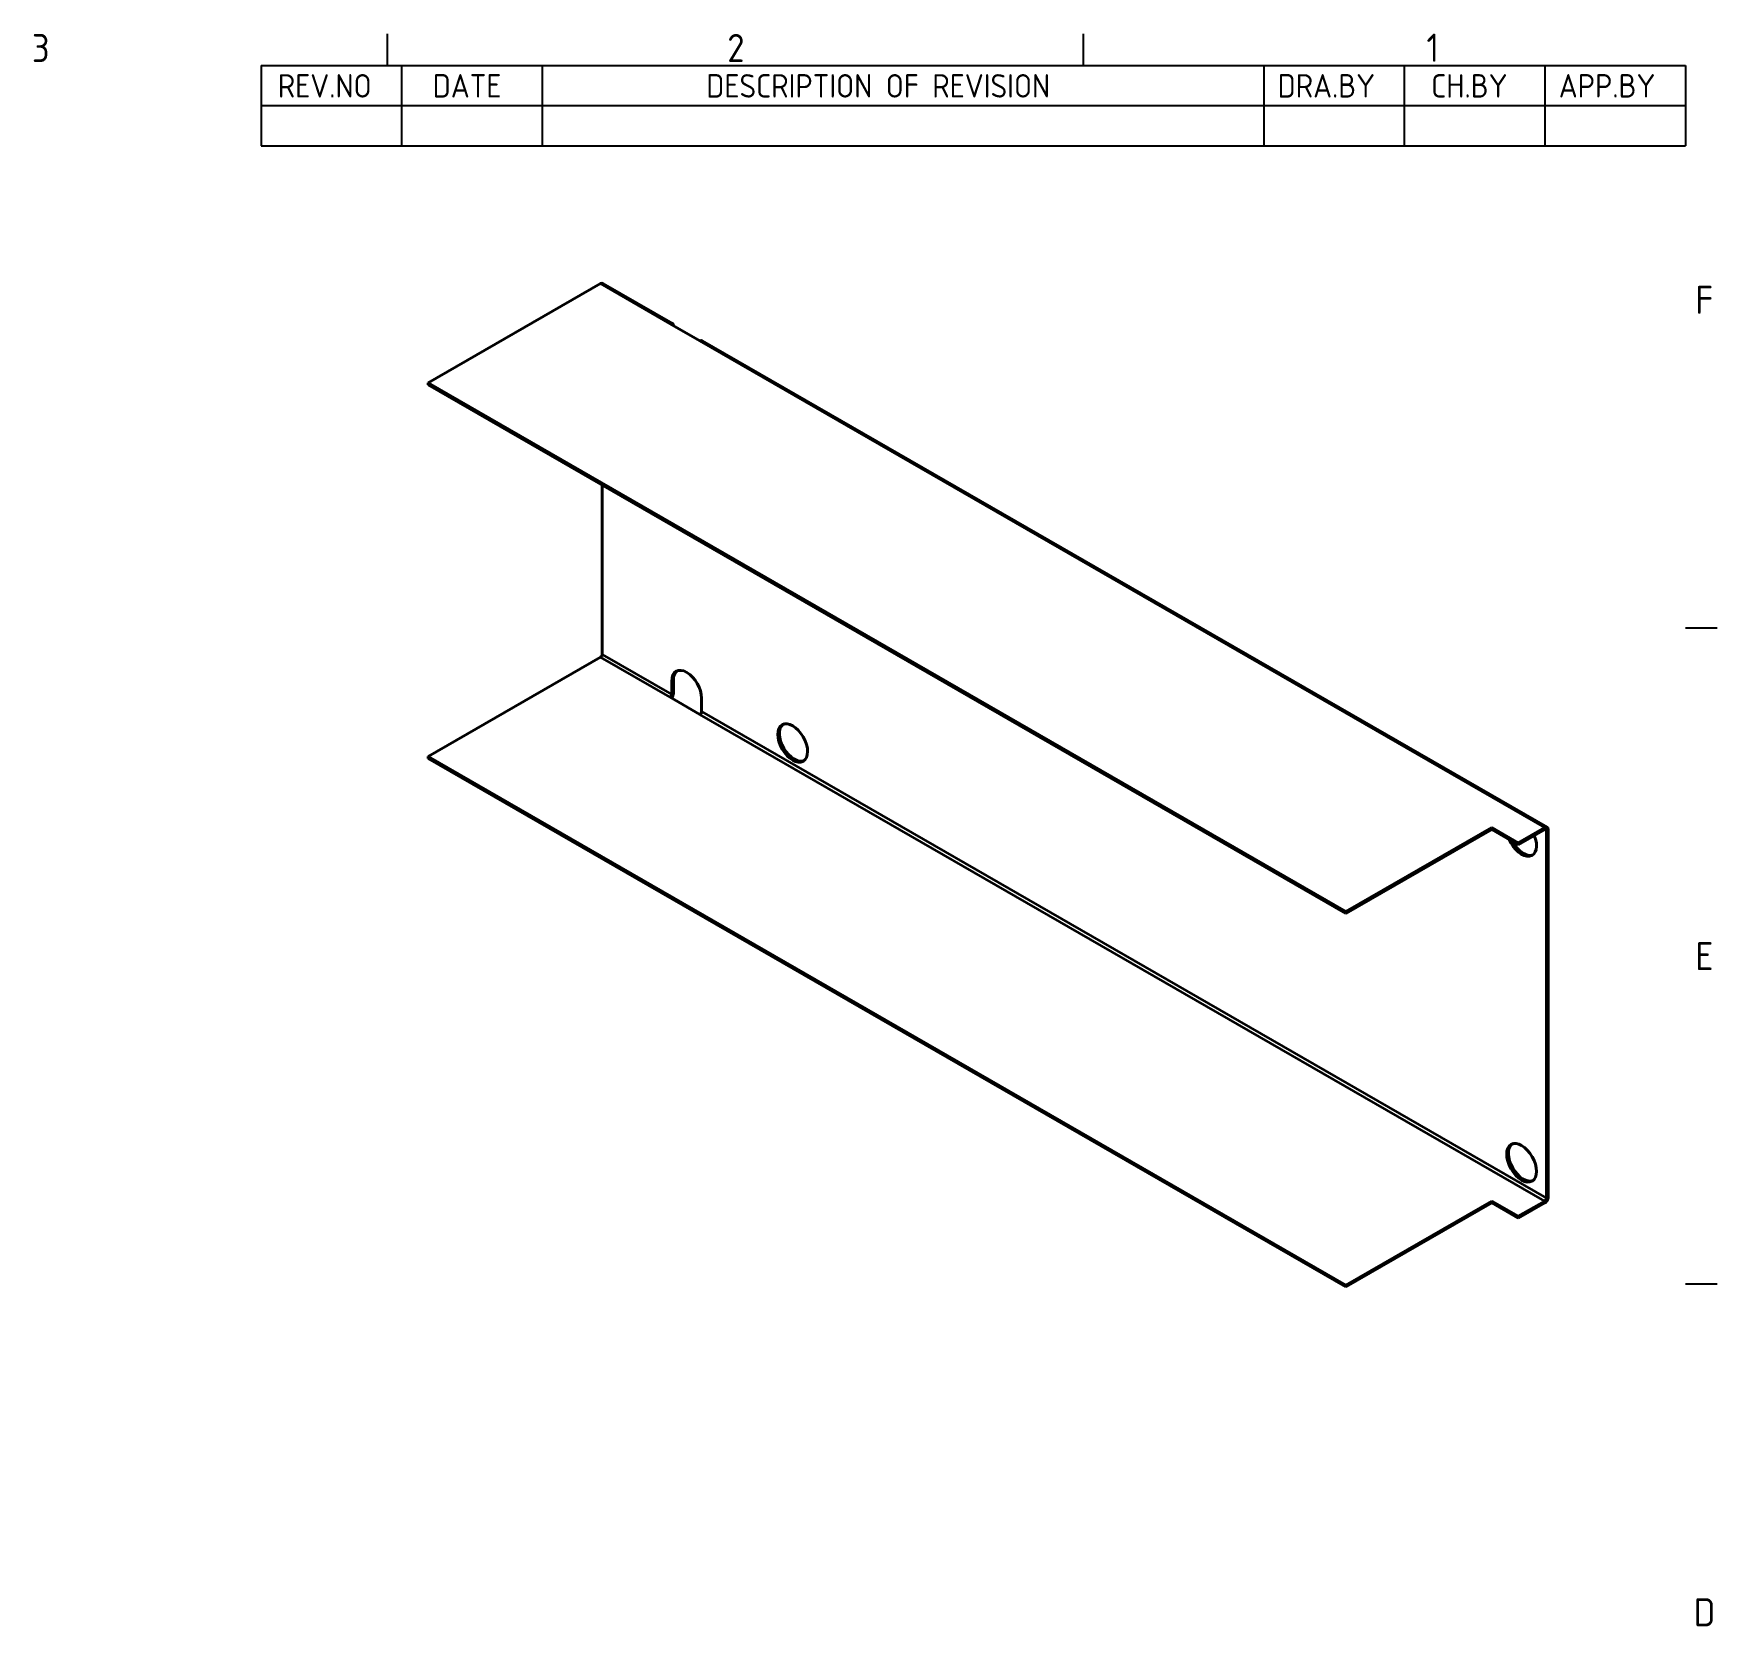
# Model space of a CAD drawing. Header units: millimetres. Extents: x 0 to 594, y 0 to 420.
# Drawn here: x 407.7 to 587.4, y 243.5 to 413.4 of the extents above; entities that cross this region are included whole.
import ezdxf

# ---------------------------------------------------------------- set-up
doc = ezdxf.new("R2010")
doc.units = ezdxf.units.MM
doc.layers.get('0').update_dxf_attribs({"color": 3, "lineweight": 25})
for name, color, linetype, lineweight in [('가시적인 것(ISO)', 3, 'Continuous', 40), ('가시적인 좁은 것(ISO)', 3, 'Continuous', 35), ('경계(ISO)', 7, 'Continuous', 25), ('기호(ISO)', 5, 'Continuous', 25)]:
    doc.layers.add(name, color=color, linetype=linetype, lineweight=lineweight)
doc.styles.add('ISO ProportionalPSTEK', font='isocp.shx')
doc.styles.add('문자 텍스트_PSTEK_POSCO', font='isocp.shx')

# ---------------------------------------------------------------- blocks, each defined once
blk = doc.blocks.new('경계 Default Border')
at = {"layer": '경계(ISO)'}
for p, q in [((445.4999923706055, 410), (445.4999923706055, 413.4000015258789)), ((519.7499847412109, 410), (519.7499847412109, 413.4000015258789)), ((584.0000152587891, 350), (587.400016784668, 350)), ((584.0000152587891, 280), (587.400016784668, 280))]:
    blk.add_line(p, q, dxfattribs=at)
at = {"layer": '경계(ISO)', "color": 2, "char_height": 3.00000011920929, "attachment_point": 7, "style": '문자 텍스트_PSTEK_POSCO'}
for s, insert in [('3', (407.5435395229536, 410.3713945155963)), ('2', (481.752739416884, 410.3713945155963)), ('1', (556.3610661041481, 410.4)), ('F', (585.0445395201642, 383.4999999403954)), ('E', (585.0445395201642, 313.4713944559917)), ('D', (584.8782702028949, 243.4713944559917))]:
    blk.add_mtext(s, dxfattribs=dict(at, insert=insert))
blk = doc.blocks.new('리비전 내역')
at = {"layer": '기호(ISO)'}
for p, q in [((432.0000152587891, 410), (584.0000152587891, 410)), ((432.0000152587891, 410), (432.0000152587891, 405.72)), ((447.0000152587891, 410), (447.0000152587891, 405.72)), ((462.0000152587891, 410), (462.0000152587891, 405.72)), ((539.0000152587891, 410), (539.0000152587891, 405.72)), ((554.0000152587891, 410), (554.0000152587891, 405.72)), ((569.0000152587891, 410), (569.0000152587891, 405.72)), ((584.0000152587891, 410), (584.0000152587891, 405.72)), ((432.0000152587891, 405.72), (584.0000152587891, 405.72)), ((432.0000152587891, 405.72), (432.0000152587891, 401.4400000000001)), ((447.0000152587891, 405.72), (447.0000152587891, 401.4400000000001)), ((462.0000152587891, 405.72), (462.0000152587891, 401.4400000000001)), ((539.0000152587891, 405.72), (539.0000152587891, 401.4400000000001)), ((554.0000152587891, 405.72), (554.0000152587891, 401.4400000000001)), ((569.0000152587891, 405.72), (569.0000152587891, 401.4400000000001)), ((584.0000152587891, 405.72), (584.0000152587891, 401.4400000000001)), ((432.0000152587891, 401.4400000000001), (584.0000152587891, 401.4400000000001))]:
    blk.add_line(p, q, dxfattribs=at)
at = {"layer": '기호(ISO)', "color": 2, "char_height": 2.5, "attachment_point": 7, "style": 'ISO ProportionalPSTEK'}
for s, insert in [('REV.NO', (433.7871316270198, 406.5831824209448)), ('DATE', (450.3142470316257, 406.5831824209448)), ('DESCRIPTION OF REVISION', (479.507035692152, 406.5831824209448)), ('DRA.BY', (540.4757492141094, 406.5831824209448)), ('CH.BY', (556.8643067674008, 406.5831824209448)), ('APP.BY', (570.4777492192294, 406.5831824209448))]:
    blk.add_mtext(s, dxfattribs=dict(at, insert=insert))

msp = doc.modelspace()

# ---------------------------------------------------------------- linework, layer by layer
at = {"layer": '가시적인 것(ISO)'}
for p, q in [((449.8411915031388, 376.1402868239196), (468.2259678139863, 386.727375382522)), ((468.4754839197785, 386.7518935381735), (475.9001051222383, 382.4763385433545)), ((478.8325695317861, 380.6194396756379), (475.6505890164462, 382.4518203877032)), ((479.0820856375782, 380.6439578312893), (569.2382002388764, 328.7265043227745)), ((547.7754806974901, 319.7436804636897), (449.8411915031388, 376.1402868239196)), ((449.8411915031388, 375.9359000427089), (449.8411915031388, 376.1402868239196)), ((547.7754806974901, 319.5392936824791), (449.8411915031388, 375.9359000427089)), ((468.402744509283, 347.1781387561069), (468.402744509283, 365.247012555665)), ((449.8411915031389, 336.2848644878461), (468.2259678139864, 346.8719530464483)), ((475.8273657117429, 342.9025837612881), (475.8273657117429, 344.3332912297626)), ((476.0041424070395, 344.4350901582106), (476.0041424070395, 343.0043826897362)), ((478.8325695317861, 340.7640173395641), (475.6505890164462, 342.5963980516293)), ((479.0093462270828, 342.5009105176973), (479.0093462270828, 341.0702030492229)), ((449.8411915031389, 336.2848644878461), (547.7754806974905, 279.8882581276164)), ((449.8411915031389, 336.2848644878461), (449.8411915031389, 336.0804777066355)), ((449.8411915031389, 336.0804777066355), (547.7754806974901, 279.6838713464057)), ((547.7754806974901, 319.7436804636897), (563.3318298835919, 328.7019861671225)), ((563.3318298835919, 328.4975993859119), (547.7754806974901, 319.5392936824791)), ((563.3318298835919, 328.7019861671225), (566.1602570083385, 327.0732033119535)), ((563.3318298835919, 328.7019861671225), (563.3318298835919, 328.4975993859119)), ((566.1602570083385, 326.8688165307428), (563.3318298835919, 328.4975993859119)), ((568.9886841330842, 328.7019861671231), (566.1602570083385, 327.0732033119535)), ((566.1602570083385, 326.8688165307428), (568.9886841330842, 328.4975993859124)), ((566.1602570083385, 327.0732033119535), (566.1602570083385, 326.8688165307428)), ((569.1654608283809, 328.3950115331499), (569.1654608283809, 289.152749540708)), ((569.3422375236775, 328.496810461598), (569.3422375236776, 289.2545484691561)), ((547.7754806974901, 319.5392936824791), (547.7754806974901, 319.7436804636897)), ((547.7754806974905, 279.8882581276165), (563.3318298835923, 288.846563831049)), ((563.3318298835923, 288.6421770498384), (547.7754806974901, 279.6838713464057)), ((563.3318298835923, 288.846563831049), (566.1602570083389, 287.2177809758799)), ((563.3318298835923, 288.846563831049), (563.3318298835923, 288.6421770498384)), ((566.1602570083389, 287.0133941946693), (563.3318298835923, 288.6421770498384)), ((566.1602570083389, 287.2177809758799), (568.9886841330842, 288.8465638310493)), ((566.1602570083389, 287.0133941946693), (568.9886841330842, 288.6421770498386)), ((566.1602570083389, 287.2177809758799), (566.1602570083389, 287.0133941946693)), ((547.7754806974901, 279.6838713464057), (547.7754806974905, 279.8882581276165))]:
    msp.add_line(p, q, dxfattribs=at)
for centre, major_axis, ratio, start_param, end_param in [((468.2259678139863, 386.3186018201008), (0.2495161057920924, 0.4332917180726537), 0.5780931159156389, 0, 0.783464454974415), ((475.6505890164462, 382.0430468252819), (0.2495161057920881, 0.4332917180726459), 0.5780931159156389, 5.499720852205239, 7.066649762154001), ((478.8325695317861, 380.2106661132166), (0.2495161057920908, 0.4332917180726548), 0.5780931159156389, 6.961782372882507e-15, 0.7834644549744034), ((468.2259678139864, 347.0763398276589), (0.1247580528960323, 0.2166458590363323), 0.5780931159156389, 3.925057108564036, 5.495853435358618), ((477.4183559694129, 343.4171008737299), (-1.122822476064914, 1.949812731326646), 0.5780931159158104, 3.928924525410109, 7.070517178999902), ((477.5951326647095, 343.5188998021779), (-1.122822476064955, 1.949812731326717), 0.5780931159158103, 0.07849652050193878, 0.7873318718203156), ((475.6505890164462, 342.80078483284), (0.1247580528960322, 0.2166458590363323), 0.5780931159156389, 3.925057108564035, 5.495853435358617), ((475.6505890164462, 342.80078483284), (-0.2495161057921119, -0.4332917180726277), 0.5780931159156389, 1.208698936059079, 2.354260781769515), ((478.8325695317861, 340.9684041207748), (-0.1247580528960575, -0.2166458590363165), 0.5780931159156392, 0.7834644549745882, 2.354260781769515), ((488.9088411636959, 337.8213155063441), (-1.122822476064912, 1.949812731326644), 0.5780931159158103, 0.07849652050196793, 3.063096133087892), ((568.9886841330842, 328.2932126047018), (0.2495161057920957, 0.4332917180726591), 0.578093115915639, 5.495853435359137, 7.066649762154002), ((566.5138103989309, 327.6737408665539), (1.122822476064914, -1.949812731326646), 0.5780931159158103, 4.509212177669534, 7.62025975230103), ((566.6905870942276, 327.775539795002), (1.122822476064912, -1.949812731326642), 0.5780931159158103, 4.648342182451838, 6.20468878667766), ((568.9886841330842, 328.2932126047018), (0.1247580528960451, 0.2166458590363249), 0.578093115915639, 5.495853435359137, 7.066649762154001), ((566.6905870942276, 293.0297869891941), (-1.122822476064912, 1.949812731326644), 0.5780931159158103, 0.07849652050193855, 3.063096133087867), ((568.9886841330843, 289.0509506122599), (0.2495161057920644, 0.4332917180726646), 0.5780931159156388, 3.925057108563834, 5.495853435358878), ((568.9886841330843, 289.0509506122599), (0.1247580528960323, 0.2166458590363323), 0.5780931159156389, 3.925057108564036, 5.495853435358966)]:
    msp.add_ellipse(centre, major_axis=major_axis, ratio=ratio, start_param=start_param, end_param=end_param, dxfattribs=at)
for centre in [(488.7320644683992, 337.7195165778961), (566.5138103989309, 292.927988060746)]:
    msp.add_ellipse(centre, major_axis=(1.122822476064795, -1.949812731326709), ratio=0.5780931159158103, dxfattribs=at)
at = {"layer": '가시적인 좁은 것(ISO)'}
for p, q in [((475.6505890164462, 382.4518203877032), (468.2259678139863, 386.727375382522)), ((568.9886841330842, 328.7019861671231), (478.8325695317861, 380.6194396756379)), ((475.6505890164462, 342.5963980516293), (468.2259678139864, 346.8719530464483)), ((468.402744509283, 347.1781387561069), (475.8273657117429, 342.9025837612881)), ((476.0041424070395, 344.4350901582106), (475.8273657117429, 344.3332912297626)), ((568.9886841330842, 288.8465638310493), (478.8325695317861, 340.7640173395641)), ((479.0093462270828, 341.0702030492229), (569.1654608283809, 289.152749540708)), ((569.1654608283809, 328.3950115331499), (568.9879991384813, 328.4972049237552)), ((568.9886841330842, 328.4975993859124), (568.9886841330842, 328.7019861671231)), ((569.3422375236775, 328.496810461598), (569.1654608283809, 328.3950115331499)), ((568.9886841330842, 288.6421770498386), (568.9886841330842, 288.8465638310493)), ((569.1654608283809, 289.152749540708), (569.3422375236776, 289.2545484691561))]:
    msp.add_line(p, q, dxfattribs=at)

# ---------------------------------------------------------------- block references
msp.add_blockref('경계 Default Border', (0, 0))
at = {"layer": '기호(ISO)'}
msp.add_blockref('리비전 내역', (0, 0), dxfattribs=at)

doc.saveas('drawing.dxf')
